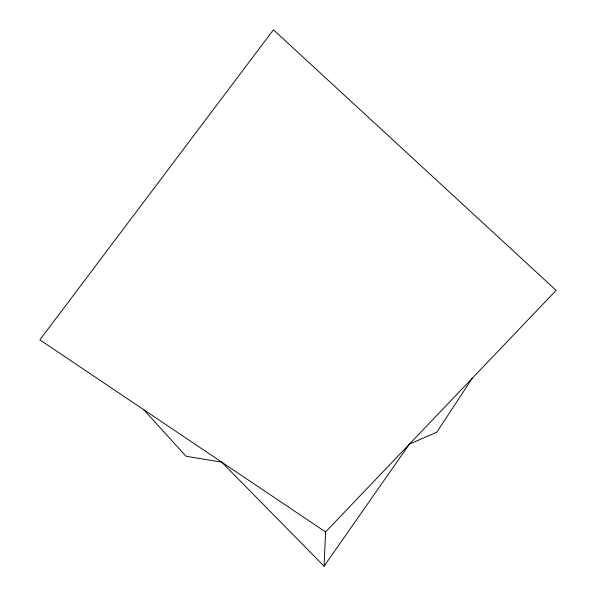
<?xml version="1.0" encoding="UTF-8"?>
<svg xmlns="http://www.w3.org/2000/svg" width="596" height="596" viewBox="0 0 596 596"><rect width="100%" height="100%" fill="white"/><g stroke="black" fill="none" stroke-linecap="round" stroke-linejoin="round"><path stroke-width="0.89" d="M143.763 409.72L186.012 456.245L221.682 462.116L324.075 566.2L325.572 531.967L556.128 290.371L273.415 29.8L39.872 339.862L325.572 531.967M472.293 378.222L436.808 432.204L409.415 444.117L324.075 566.2"/></g></svg>
